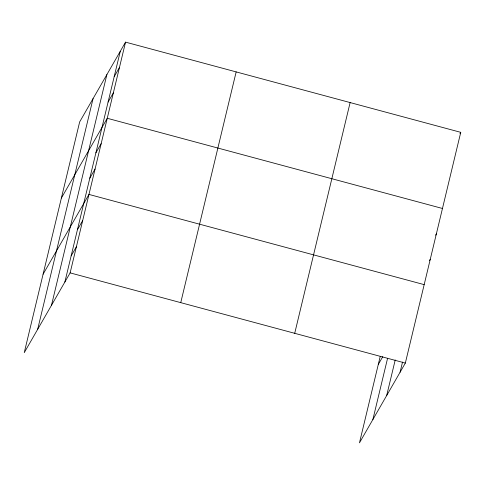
<?xml version="1.0" encoding="UTF-8"?>
<svg xmlns="http://www.w3.org/2000/svg" width="485" height="485" viewBox="0 0 485 485"><rect width="100%" height="100%" fill="white"/><g stroke="black" fill="none" stroke-linecap="round" stroke-linejoin="round"><path stroke-width="0.73" d="M37.654 329.351L93.065 98.6M51.465 305.332L106.882 74.581M64.869 282.021L120.286 51.271M125.542 42.134L79.661 121.917L24.25 352.662L70.125 272.879L125.542 42.134L460.75 132.338L405.339 363.083L359.458 442.866L380.216 356.439M180.747 302.646L236.159 71.901M294.716 333.316L350.128 102.571M372.868 419.555L387.521 358.536M386.678 395.536L395.226 359.943M400.083 372.225L402.526 362.053M114.187 76.654L119.443 67.512M108.094 102.038L113.351 92.896M61.377 198.062L107.252 118.279L442.465 208.483M95.903 152.799L101.159 143.663M89.81 178.183L95.06 169.047M43.092 274.207L88.967 194.424L424.175 284.634M77.43 229.72L82.686 220.578M71.149 255.868L76.406 246.732M459.998 133.642L460.75 132.338M435.615 235.17L436.367 233.867M429.522 260.554L430.274 259.251M378.3 364.411L382.768 356.645M70.125 272.879L405.339 363.083"/></g></svg>
